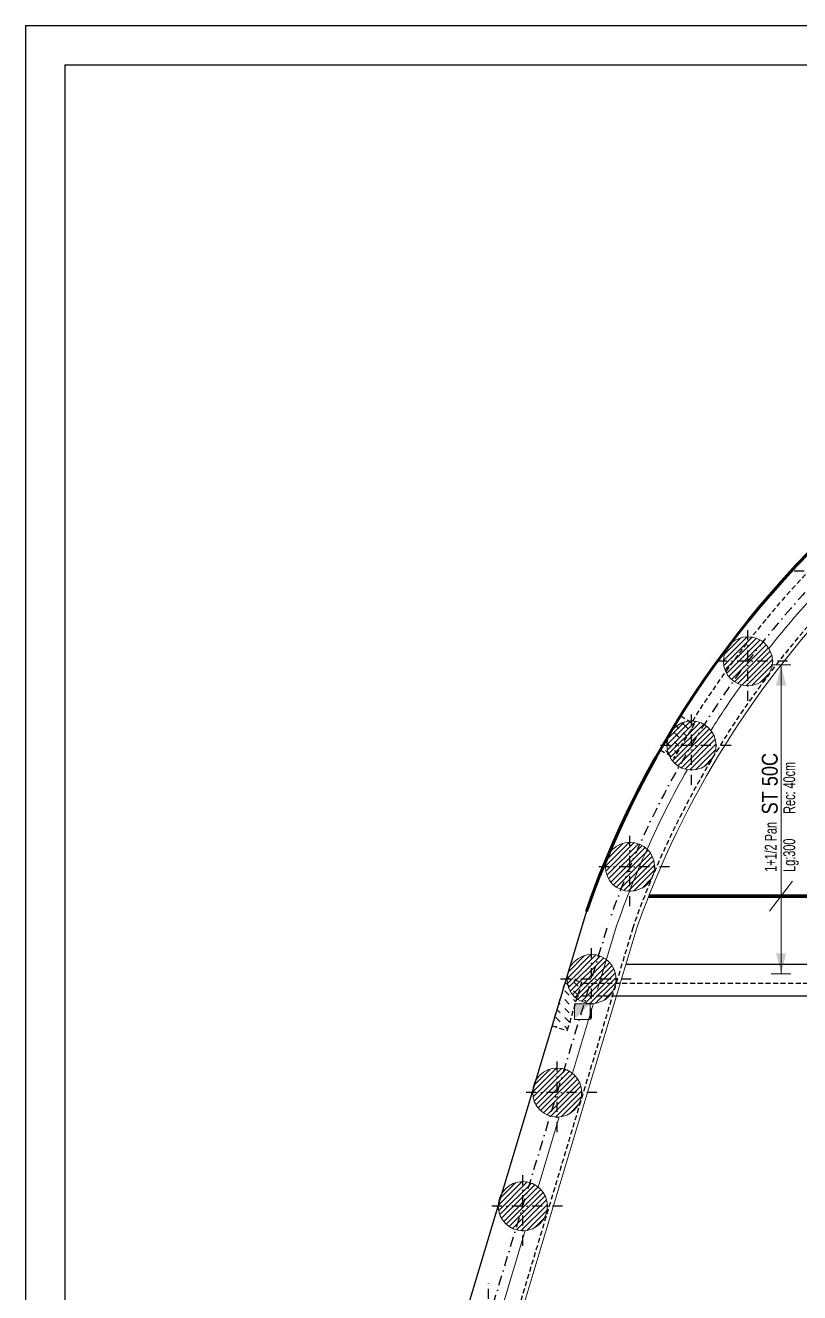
# Model space of a CAD drawing. Header units: millimetres. Extents: x 11968 to 17218, y -49066 to -44866.
# Drawn here: x 11968 to 12946, y -46468 to -44866 of the extents above; entities that cross this region are included whole.
import ezdxf

# ---------------------------------------------------------------- set-up
doc = ezdxf.new("R2010")
doc.units = ezdxf.units.MM
doc.linetypes.add('CACHEX2', pattern=[19.049999999999997, 12.7, -6.35])
doc.linetypes.add('TIRETPTX2', pattern=[50.8, 25.4, -12.7, 0, -12.7])
for name, color, linetype in [('01-Cad  2', 1, 'Continuous'), ('01_ARMA_INF', 50, 'Continuous'), ('01_linteaux', 2, 'Continuous'), ('01_murs_sup', 2, 'CACHEX2'), ('01_poch_murs', 253, 'Continuous'), ('01_texte', 230, 'Continuous')]:
    doc.layers.add(name, color=color, linetype=linetype)
for name, color, linetype, lineweight in [('01_murs_coup', 5, 'Continuous', 60), ('01_PIEUX', 5, 'Continuous', 60), ('01_résv', 32, 'Continuous', 9)]:
    doc.layers.add(name, color=color, linetype=linetype, lineweight=lineweight)
doc.styles.add('PATIO', font='ARIALN.TTF')

msp = doc.modelspace()

# ---------------------------------------------------------------- hatches: boundary and pattern name
at = {"layer": '01_murs_sup', "ltscale": 0.5}
h = msp.add_hatch(dxfattribs=at)
h.set_pattern_fill('DASH', color=256, scale=2.5, angle=135)
h.set_pattern_definition([(135, (-9477.412045987341, -36504.9155691683), (-11.22532015133644, 8.881784197001252e-16), [7.9375, -7.9375])])
h.paths.add_polyline_path([(12795.9121675858, -45738.79441237367, 7.789814527231947e-05), (12795.70645713184, -45739.12321141832), (12785.6396870774, -45755.88269390391), (12808.97030060862, -45755.88269390391), (12813.05098726471, -45749.08903554358)])
h.paths.add_polyline_path([(12798.34591650572, -45755.88269390391), (12785.6396870774, -45755.88269390391), (12772.63509012798, -45777.53316507065, 0.0003011553045554507), (12771.88706080335, -45778.83267353041, -0.2613924196943135), (12798.34591650572, -45763.98596901217)])
h.paths.add_polyline_path([(12808.97030060862, -45755.88269390391), (12798.34591650572, -45755.88269390391), (12798.34591650572, -45763.98596901217, -0.04433632417179281), (12803.81130595706, -45764.47155408832)])
h.paths.add_polyline_path([(12798.34591650572, -45763.98596901217, 0.2613924196927908), (12771.88706080344, -45778.83267353025, 0.0001685235569896245), (12771.4691541765, -45779.5602586587), (12788.78021017498, -45789.49580567416), (12798.34591650572, -45773.57051018758)])
h.paths.add_polyline_path([(12771.4691541765, -45779.5602586587, 0.0001686728783970372), (12771.05136846872, -45780.28877038605, 0.01316768231005986), (12770.3155060679, -45781.74602601051), (12787.30536548498, -45791.95117453799), (12788.78021017498, -45789.49580567416)])
h = msp.add_hatch(dxfattribs=at)
h.set_pattern_fill('DASH', color=256, scale=2.5, angle=135)
h.set_pattern_definition([(135, (12823.49627994029, -36482.91934274104), (-11.22532015133644, 8.881784197001252e-16), [7.9375, -7.9375])])
h.paths.add_polyline_path([(12670.81314881561, -46075.28221841391), (12651.65756671403, -46069.53211629746), (12633.33741437365, -46130.56289021455), (12652.49299647523, -46136.312992331)])
at = {"layer": '01_poch_murs', "ltscale": 0.5}
h = msp.add_hatch(dxfattribs=at)
h.set_pattern_fill('ANSI31', color=256, scale=1.5)
h.set_pattern_definition([(45, (-5327.814587464938, -36966.52765833053), (-3.367596045400932, 3.367596045400933), [])])
h.paths.add_polyline_path([(12880.87774477551, -45638.79533342195, 0.4142135623730951), (12849.87774477551, -45669.79533342195), (12880.87774477551, -45669.79533342195)])
h.paths.add_polyline_path([(12880.87774477551, -45669.79533342195), (12849.87774477551, -45669.79533342195, 0.4142135623730951), (12880.87774477551, -45700.79533342195)])
h.paths.add_polyline_path([(12880.87774477551, -45638.79533342195), (12880.87774477551, -45669.79533342195), (12911.87774477551, -45669.79533342195, 0.4142135623730951)])
h.paths.add_polyline_path([(12911.87774477551, -45669.79533342195), (12880.87774477551, -45669.79533342195), (12880.87774477551, -45700.79533342195, 0.4142135623730951)])
h = msp.add_hatch(dxfattribs=at)
h.set_pattern_fill('ANSI31', color=256, scale=1.5)
h.set_pattern_definition([(45, (-5399.084824513884, -37072.89329474808), (-3.367596045400932, 3.367596045400933), [])])
h.paths.add_polyline_path([(12809.60750772656, -45745.16096983949, 0.4142135623730951), (12778.60750772656, -45776.16096983949), (12809.60750772656, -45776.16096983949)])
h.paths.add_polyline_path([(12809.60750772656, -45776.16096983949), (12778.60750772656, -45776.16096983949, 0.4142135623730951), (12809.60750772656, -45807.16096983949)])
h.paths.add_polyline_path([(12809.60750772656, -45745.16096983949), (12809.60750772656, -45776.16096983949), (12840.60750772656, -45776.16096983949, 0.4142135623730951)])
h.paths.add_polyline_path([(12840.60750772656, -45776.16096983949), (12809.60750772656, -45776.16096983949), (12809.60750772656, -45807.16096983949, 0.4142135623730951)])
h = msp.add_hatch(dxfattribs=at)
h.set_pattern_fill('ANSI31', color=256, scale=1.5)
h.set_pattern_definition([(45, (-5476.811521156269, -37226.13030111633), (-3.367596045400932, 3.367596045400933), [])])
h.paths.add_polyline_path([(12731.88081108417, -45898.39797620774, 0.4142135623730951), (12700.88081108417, -45929.39797620774), (12731.88081108417, -45929.39797620774)])
h.paths.add_polyline_path([(12731.88081108417, -45929.39797620774), (12700.88081108417, -45929.39797620774, 0.4142135623730951), (12731.88081108417, -45960.39797620774)])
h.paths.add_polyline_path([(12731.88081108417, -45898.39797620774), (12731.88081108417, -45929.39797620774), (12762.88081108417, -45929.39797620774, 0.4142135623730951)])
h.paths.add_polyline_path([(12762.88081108417, -45929.39797620774), (12731.88081108417, -45929.39797620774), (12731.88081108417, -45960.39797620774, 0.4142135623730951)])
h = msp.add_hatch(dxfattribs=at)
h.set_pattern_fill('ANSI31', color=256, scale=1.5)
h.set_pattern_definition([(45, (-5525.271068966475, -37368.0910950051), (-3.367596045400932, 3.367596045400933), [])])
h.paths.add_polyline_path([(12683.42126327397, -46040.35877009651, 0.4142135623730951), (12652.42126327397, -46071.35877009651), (12683.42126327397, -46071.35877009651)])
h.paths.add_polyline_path([(12683.42126327397, -46071.35877009651), (12652.42126327397, -46071.35877009651, 0.4142135623730951), (12683.42126327397, -46102.35877009651)])
h.paths.add_polyline_path([(12683.42126327397, -46040.35877009651), (12683.42126327397, -46071.35877009651), (12714.42126327397, -46071.35877009651, 0.4142135623730951)])
h.paths.add_polyline_path([(12714.42126327397, -46071.35877009651), (12683.42126327397, -46071.35877009651), (12683.42126327397, -46102.35877009651, 0.4142135623730951)])
h = msp.add_hatch(dxfattribs=at)
h.set_pattern_fill('ANSI31', color=256, scale=1.5)
h.set_pattern_definition([(45, (-5568.678245433832, -37511.55315369544), (-3.367596045400932, 3.367596045400933), [])])
h.paths.add_polyline_path([(12640.01408680661, -46183.82082878685, 0.4142135623730951), (12609.01408680661, -46214.82082878685), (12640.01408680661, -46214.82082878685)])
h.paths.add_polyline_path([(12640.01408680661, -46214.82082878685), (12609.01408680661, -46214.82082878685, 0.4142135623730951), (12640.01408680661, -46245.82082878685)])
h.paths.add_polyline_path([(12640.01408680661, -46183.82082878685), (12640.01408680661, -46214.82082878685), (12671.01408680661, -46214.82082878685, 0.4142135623730951)])
h.paths.add_polyline_path([(12671.01408680661, -46214.82082878685), (12640.01408680661, -46214.82082878685), (12640.01408680661, -46245.82082878685, 0.4142135623730951)])
h = msp.add_hatch(dxfattribs=at)
h.set_pattern_fill('ANSI31', color=256, scale=1.5)
h.set_pattern_definition([(45, (-5612.118695304809, -37655.12518201226), (-3.367596045400932, 3.367596045400933), [])])
h.paths.add_polyline_path([(12596.57363693563, -46327.39285710368, 0.4142135623730951), (12565.57363693563, -46358.39285710368), (12596.57363693563, -46358.39285710368)])
h.paths.add_polyline_path([(12596.57363693563, -46358.39285710368), (12565.57363693563, -46358.39285710368, 0.4142135623730951), (12596.57363693563, -46389.39285710368)])
h.paths.add_polyline_path([(12596.57363693563, -46327.39285710368), (12596.57363693563, -46358.39285710368), (12627.57363693563, -46358.39285710368, 0.4142135623730951)])
h.paths.add_polyline_path([(12627.57363693563, -46358.39285710368), (12596.57363693563, -46358.39285710368), (12596.57363693563, -46389.39285710368, 0.4142135623730951)])

# ---------------------------------------------------------------- linework, layer by layer
at = {"layer": '01-Cad  2'}
for p, q in [((11968.29904638194, -44866.07602207603, 9.990202748776511), (11968.29904638196, -49066.07600405777, -5.464254578408775)), ((11968.29904638194, -44866.07602207603, 9.990202748776511), (17218.29904638196, -44866.07602207605, 9.990202748776511)), ((12018.29904638194, -44916.07602207602, -0.2997946808536565), (12018.29904638194, -49016.07604009433, -0.2997946808536565)), ((12018.29904638194, -44916.07602207601, -0.2997946808536565), (17167.29904638196, -44916.07602207603, -0.2997946808536565))]:
    msp.add_line(p, q, dxfattribs=at)
at = {"layer": '01_ARMA_INF', "linetype": 'Continuous', "lineweight": 0, "const_width": 5, "flags": 128}
msp.add_lwpolyline([(13026.20487590164, -45966.62310377064), (12755.57671290236, -45966.65562396562)], dxfattribs=at)
at = {"layer": '01_linteaux', "linetype": 'TIRETPTX2', "ltscale": 0.5}
for p, q in [((13028.21662374073, -45555.73683720691), (12928.21662374073, -45555.73683720691)), ((12880.87774477551, -45719.79533342195), (12880.87774477551, -45619.79533342195)), ((12930.87774477551, -45669.79533342195), (12830.87774477551, -45669.79533342195)), ((12809.67273597843, -45826.05193357958), (12809.67273597843, -45726.05193357958)), ((12859.67273597843, -45776.05193357958), (12759.67273597843, -45776.05193357958)), ((12731.88081108417, -45979.39797620774), (12731.88081108417, -45879.39797620774)), ((12781.88081108417, -45929.39797620774), (12681.88081108417, -45929.39797620774)), ((12499.87112214382, -46677.99765478041), (12706.55511719353, -45994.90066849125)), ((12683.42126327397, -46121.35877009651), (12683.42126327397, -46021.35877009651)), ((12733.42126327397, -46071.35877009651), (12633.42126327397, -46071.35877009651)), ((12640.01408680661, -46264.82082878685), (12640.01408680661, -46164.82082878685)), ((12690.01408680661, -46214.82082878685), (12590.01408680661, -46214.82082878685)), ((12596.57363693563, -46408.39285710368), (12596.57363693563, -46308.39285710368)), ((12646.57363693563, -46358.39285710368), (12546.57363693563, -46358.39285710368)), ((12553.13318706466, -46551.9648854205), (12553.13318706466, -46451.9648854205))]:
    msp.add_line(p, q, dxfattribs=at)
at = {"layer": '01_linteaux', "ltscale": 0.5}
for p, q in [((12675.50355879831, -45989.8651268494), (12392.20374141718, -46934.02648451517)), ((13014.20487590164, -46052.84778722383), (12726.80634545258, -46052.84778722383)), ((13014.20487590164, -46092.84778722383), (12714.79078840194, -46092.84778722383))]:
    msp.add_line(p, q, dxfattribs=at)
at = {"layer": '01_linteaux', "linetype": 'CACHEX2', "ltscale": 0.5}
msp.add_line((12735.49284593167, -46006.55043191055), (12454.42061691608, -46942.24480822924), dxfattribs=at)
at = {"layer": '01_linteaux', "linetype": 'TIRETPTX2', "ltscale": 0.5}
msp.add_arc((13851.01347608628, -46399.15639228193), 1213.726036363743, 91.99092271834022, 160.6105502052503, dxfattribs=at)
at = {"layer": '01_linteaux', "ltscale": 0.5}
msp.add_arc((13851.01347608628, -46399.15639228193), 1244.726036363743, 132.2435410597557, 160.8028081149548, dxfattribs=at)
at = {"layer": '01_linteaux', "linetype": 'CACHEX2', "ltscale": 0.5}
msp.add_arc((13851.01347608628, -46399.15639228193), 1182.726036363743, 134.5172216684794, 160.6105502052503, dxfattribs=at)
at = {"layer": '01_murs_coup', "linetype": 'Continuous', "lineweight": 5, "ltscale": 0.5}
for p, q in [((12741.04888076537, -46005.43413756027), (12459.43841491262, -46942.92031374274)), ((12715.46653917171, -46002.81932284329), (12690.99455934746, -46084.37778592044)), ((12685.65576121806, -46101.97055026723), (12659.16823540914, -46190.44628076412)), ((12642.58489614164, -46245.71404712621), (12616.01923464512, -46334.25018265114)), ((12599.51540630519, -46389.25296068381), (12572.86883866494, -46478.05873441471))]:
    msp.add_line(p, q, dxfattribs=at)
at = {"layer": '01_murs_coup', "ltscale": 0.5}
msp.add_arc((13851.00422254861, -46399.31424760137), 1244.8834748601, 91.99024448949525, 160.6053982525185, dxfattribs=at)
at = {"layer": '01_murs_coup', "linetype": 'Continuous', "lineweight": 5, "ltscale": 0.5}
for centre, radius, start, end in [((13851.01347608628, -46399.15639228193), 1177.726036363743, 135.2779792616219, 160.4695873568698), ((13851.01347608628, -46399.15639228193), 1202.726036363743, 137.355113661051, 141.6892133280698), ((13851.01347608628, -46399.15639228193), 1202.726036363743, 144.4381136610269, 147.7329733296132), ((13851.01347608628, -46399.15639228193), 1202.726036363743, 150.4891622564252, 155.8552133278571), ((13851.01347608628, -46399.15639228193), 1202.726036363743, 155.8552133278571, 160.7596099106707), ((13317.72119183716, -46983.34305218502), 865.4952651284673, 90, 90)]:
    msp.add_arc(centre, radius, start, end, dxfattribs=at)
at = {"layer": '01_murs_sup', "ltscale": 0.5}
for p, q in [((12795.90613166695, -45738.7907868317), (12770.16050988722, -45781.65292582609)), ((12795.90613166695, -45738.7907868317), (12813.05098726471, -45749.08903554358)), ((12813.05098726471, -45749.08903554358), (12787.30536548498, -45791.95117453799)), ((12770.16050988722, -45781.65292582609), (12787.30536548498, -45791.95117453799)), ((12651.65756671403, -46069.53211629746), (12633.33741437365, -46130.56289021455)), ((12651.65756671403, -46069.53211629746), (12670.81314881561, -46075.28221841391)), ((12670.81314881561, -46075.28221841391), (12652.49299647523, -46136.312992331)), ((13014.20487590164, -46076.84778722383), (12670.34319804723, -46076.84778722383)), ((12714.79078840194, -46092.84778722383), (12665.54033518588, -46092.84778722383)), ((12633.33741437365, -46130.56289021455), (12652.49299647523, -46136.312992331)), ((12633.33741437365, -46130.56289021455), (12652.49299647524, -46136.312992331))]:
    msp.add_line(p, q, dxfattribs=at)
msp.add_arc((13851.01347608628, -46399.15639228193), 1228.726036363743, 132.9247761171659, 147.9448990664596, dxfattribs=at)
at = {"layer": '01_PIEUX', "linetype": 'Continuous', "lineweight": 5, "ltscale": 0.5}
for centre in [(12880.87774477551, -45669.79533342195), (12809.60750772656, -45776.16096983949), (12731.88081108417, -45929.39797620774), (12683.42126327397, -46071.35877009651), (12640.01408680661, -46214.82082878685), (12596.57363693563, -46358.39285710368)]:
    msp.add_circle(centre, 31, dxfattribs=at)
at = {"layer": '01_résv', "ltscale": 0.5}
for p, q in [((12661.69754807827, -46122.55797017692), (12661.69754807827, -46102.55797017692)), ((12661.69754807827, -46102.55797017692), (12681.69754807827, -46102.55797017692)), ((12681.69754807827, -46102.55797017692), (12681.69754807827, -46122.55797017692)), ((12681.69754807827, -46122.55797017692), (12661.69754807827, -46122.55797017692))]:
    msp.add_line(p, q, dxfattribs=at)
msp.add_solid([(12661.69754807827, -46122.55797017692), (12661.69754807827, -46102.55797017692), (12681.69754807827, -46102.55797017692)], dxfattribs=at)
at = {"layer": '01_texte', "linetype": 'Continuous', "lineweight": 0}
for p, q in [((12910.24397907371, -45674.36857299988), (12935.20414781442, -45674.36857299988)), ((12922.72406337631, -46064.84778722383), (12922.72406337631, -45674.36857299988)), ((12922.72406337631, -46063.58348664076), (12922.72406337631, -45674.36857327358)), ((12908.21964686611, -45985.67134621931), (12937.22847988651, -45947.59973098936)), ((12910.24397900596, -46064.84778722383), (12935.20414774667, -46064.84778722383))]:
    msp.add_line(p, q, dxfattribs=at)
for points in [[(12922.72406344407, -45674.36857299988), (12916.2640976969, -45700.46383515971), (12922.72406344407, -45700.46383515971)], [(12922.72406344407, -45674.36857299988), (12929.18402919124, -45700.46383515971), (12922.72406344407, -45700.46383515971)], [(12922.72406337631, -46064.84778722383), (12916.26409762914, -46038.752525064), (12922.72406337631, -46038.752525064)], [(12922.72406337631, -46064.84778722383), (12929.18402912348, -46038.752525064), (12922.72406337631, -46038.752525064)]]:
    msp.add_solid(points, dxfattribs=at)

# ---------------------------------------------------------------- texts
at = {"layer": '01_texte', "ltscale": 5, "style": 'PATIO'}
msp.add_text('ST 50C', height=20, rotation=90, dxfattribs=at).set_placement((12918.39590771136, -45863.28057714007))
at = {"layer": '01_texte', "ltscale": 5, "style": 'PATIO', "width": 0.8}
for s, p in [('Rec: 40cm', (12940.52334451557, -45862.58314539998)), ('1+1/2 Pan', (12917.18853784902, -45935.91778821991)), ('Lg:300', (12940.52334451557, -45935.91778821991))]:
    msp.add_text(s, height=15, rotation=90, dxfattribs=at).set_placement(p)

doc.saveas('drawing.dxf')
